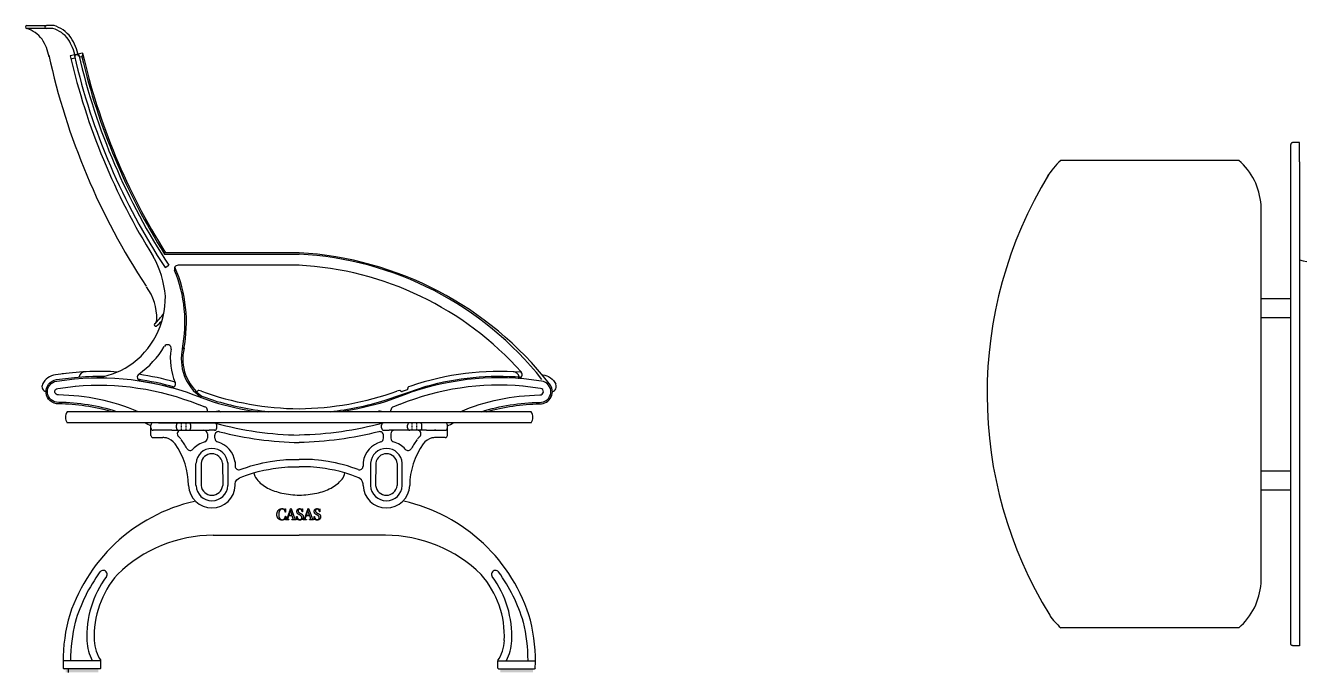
# Model space of a CAD drawing. Header units: millimetres. Extents: x 421 to 3085, y -1408 to 277.
# Drawn here: x 489.8 to 661.7, y 177.3 to 264.5 of the extents above; entities that cross this region are included whole.
import ezdxf

# ---------------------------------------------------------------- set-up
doc = ezdxf.new("R2010")
doc.units = ezdxf.units.MM
doc.linetypes.add('HIDDEN', pattern=[0.375, 0.25, -0.125])

msp = doc.modelspace()

# ---------------------------------------------------------------- linework, layer by layer
at = {"color": 18, "true_color": 0x000000}
for p, q in [((492.56, 264.13), (489.93, 264.13)), ((489.98, 264.53), (492.6, 264.53)), ((493.45, 264.13), (492.56, 264.13)), ((493.63, 264.53), (492.6, 264.53)), ((497.47, 260.84), (495.82, 260.46)), ((496.46, 260.13), (495.92, 260)), ((497.39, 260.34), (497.04, 260.26)), ((660.5, 248.47), (660.5, 181.21)), ((661.7, 248.77), (660.8, 248.77)), ((661.7, 246.17), (661.7, 248.77)), ((653.5, 246.35), (629.5, 246.35)), ((661.7, 246.17), (661.7, 181.2)), ((656.5, 240.35), (656.5, 189.32)), ((526.72, 233.91), (508.67, 233.91)), ((508.56, 233.71), (526.72, 233.71)), ((526.72, 232.21), (510.37, 232.21)), ((656.5, 227.75), (660.5, 227.75)), ((656.5, 225.18), (660.5, 225.18)), ((513, 215.26), (513, 215.25)), ((513.52, 215.22), (513.19, 215.34)), ((540.24, 215.34), (539.91, 215.22)), ((540.43, 215.26), (540.43, 215.25)), ((541.28, 215.42), (540.62, 215.17)), ((541.79, 215.93), (541.45, 215.8)), ((558.02, 212.47), (495.4, 212.47)), ((514.33, 212.47), (514.33, 212.67)), ((539.09, 212.47), (539.09, 212.67)), ((558.02, 210.97), (495.4, 210.97)), ((506.71, 209.27), (506.71, 210.67)), ((509.54, 209.97), (507.01, 209.97)), ((507.71, 210.97), (515.58, 210.97)), ((510.15, 210.27), (510.15, 210.67)), ((512.08, 210.27), (512.08, 210.67)), ((515.31, 209.97), (514.58, 209.97)), ((515.58, 210.27), (515.58, 210.67)), ((545.71, 210.97), (537.84, 210.97)), ((537.84, 210.27), (537.84, 210.67)), ((538.11, 209.97), (538.84, 209.97)), ((541.34, 210.27), (541.34, 210.67)), ((543.27, 210.27), (543.27, 210.67)), ((543.88, 209.97), (546.41, 209.97)), ((546.71, 209.27), (546.71, 210.67)), ((507.01, 208.97), (508.31, 208.97)), ((514.33, 209.47), (514.33, 208.88)), ((515.33, 208.88), (515.33, 209.28)), ((538.09, 208.88), (538.09, 209.28)), ((539.09, 209.47), (539.09, 208.88)), ((546.41, 208.97), (545.11, 208.97)), ((512.79, 202.5), (512.79, 205.5)), ((513.48, 205.5), (513.48, 202.5)), ((516.37, 205.54), (516.39, 202.5)), ((517.07, 205.61), (517.08, 202.5)), ((536.35, 205.61), (536.34, 202.5)), ((537.05, 205.54), (537.03, 202.5)), ((539.94, 205.5), (539.94, 202.5)), ((540.63, 202.5), (540.63, 205.5)), ((656.5, 204.5), (660.5, 204.5)), ((656.5, 201.92), (660.5, 201.92)), ((515.11, 195.8), (526.73, 195.8)), ((538.36, 195.8), (526.73, 195.8)), ((653.5, 183.32), (629.5, 183.32)), ((661.7, 180.9), (660.8, 180.91)), ((661.7, 181.2), (661.7, 180.9)), ((499.95, 178.89), (494.88, 178.89)), ((499.95, 177.88), (499.95, 178.89)), ((553.52, 177.88), (553.52, 178.89)), ((553.52, 178.89), (558.58, 178.89)), ((499.85, 177.8), (494.98, 177.8)), ((495.56, 177.8), (495.56, 177.3)), ((553.62, 177.8), (558.49, 177.8))]:
    msp.add_line(p, q, dxfattribs=at)
at = {"color": 18, "linetype": 'Continuous', "true_color": 0x000000}
msp.add_line((508.62, 231.9), (509.11, 232.22), dxfattribs=at)
at = {"color": 18, "linetype": 'HIDDEN', "true_color": 0x000000}
for p, q in [((510.85, 209.97), (510.85, 210.97)), ((511.45, 209.97), (511.45, 210.97)), ((541.97, 209.97), (541.97, 210.97)), ((542.57, 209.97), (542.57, 210.97))]:
    msp.add_line(p, q, dxfattribs=at)
at = {"color": 18, "true_color": 0x000000}
for points in [[(660.8, 248.77), (660.75, 248.76), (660.69, 248.74), (660.65, 248.72), (660.62, 248.7), (660.59, 248.68), (660.57, 248.65), (660.54, 248.61), (660.52, 248.55), (660.51, 248.51), (660.5, 248.47)], [(509.54, 209.97), (514.58, 209.97)], [(543.88, 209.97), (538.84, 209.97)], [(515.85, 208.35), (515.86, 208.35)], [(537.57, 208.35), (537.56, 208.35)], [(518.07, 205.69), (518.08, 205.44), (518.08, 205.12)], [(518.08, 202.51), (518.08, 202.74), (518.14, 203), (518.3, 203.27), (518.67, 203.55), (519.12, 203.73), (519.61, 203.9), (520.56, 204.21), (521.18, 204.38), (521.96, 204.57), (522.56, 204.69), (523.19, 204.8), (523.93, 204.9), (525.17, 205.01), (526.71, 205.04)], [(518.76, 204.65), (519.14, 204.8), (519.6, 204.96), (520.2, 205.15), (520.74, 205.3), (521.32, 205.45), (521.8, 205.56), (522.32, 205.66), (522.8, 205.75), (523.42, 205.84), (523.68, 205.88), (524.12, 205.93), (524.62, 205.97), (524.93, 206), (525.27, 206.02), (525.56, 206.03), (526.22, 206.04), (526.71, 206.04)], [(534.66, 204.65), (534.27, 204.8), (533.82, 204.96), (533.22, 205.15), (532.68, 205.3), (532.1, 205.45), (531.62, 205.56), (531.09, 205.66), (530.62, 205.75), (529.99, 205.84), (529.73, 205.88), (529.3, 205.93), (528.8, 205.97), (528.49, 206), (528.15, 206.02), (527.86, 206.03), (527.2, 206.04), (526.71, 206.04)], [(535.34, 202.51), (535.33, 202.74), (535.27, 203), (535.11, 203.27), (534.75, 203.55), (534.29, 203.73), (533.81, 203.9), (532.86, 204.21), (532.24, 204.38), (531.46, 204.57), (530.86, 204.69), (530.23, 204.8), (529.49, 204.9), (528.25, 205.01), (526.71, 205.04)], [(535.35, 205.69), (535.34, 205.44), (535.34, 205.12)], [(660.8, 180.91), (660.74, 180.92), (660.68, 180.94), (660.64, 180.96), (660.59, 181), (660.56, 181.03), (660.53, 181.08), (660.52, 181.12), (660.51, 181.16), (660.5, 181.21)]]:
    msp.add_lwpolyline(points, dxfattribs=at)
for points in [[(495.25, 217.64), (493.84, 217.46, 0.25215), (492.07, 216.17, -0.144529)], [(501.42, 212.47, 0.067185), (494.28, 213.52, -0.956681), (493.97, 216.8), (496.39, 217.1, -0.027382), (500.38, 217.25, -0.091949)], [(502.11, 212.47, 0.073453), (494.27, 213.72, -0.958233), (493.99, 216.6), (496.41, 216.9, -0.018637)], [(496.41, 216.9, -0.118393), (513.5, 214.37)], [(504.93, 216.88, -0.034418), (509.84, 215.82, -0.091949)], [(530.9, 212.47, 0.046433), (538.31, 214.01), (540.57, 214.8), (541.53, 215.12), (543.83, 215.89, -0.089226), (556.68, 217.14)], [(557.01, 216.9, 0.118393), (539.92, 214.37)], [(551.31, 212.47, -0.073453), (559.15, 213.72, 0.958233), (559.42, 216.6), (557.01, 216.9, 0.018637)], [(559.48, 217.47), (559.56, 217.46, -0.25215), (561.34, 216.17, 0.144529)], [(504.99, 212.47, 0.098457), (494.24, 214.72, -0.977891), (494.13, 215.61), (496.53, 215.91)], [(494.24, 214.72, -0.977891), (494.13, 215.61), (496.53, 215.91)], [(496.5, 215.91, -0.118393), (513.12, 213.44, -0.118393)], [(505.3, 216.62, -0.028954), (509.4, 215.74, -0.066453)], [(556.92, 215.91, 0.118393), (540.29, 213.44, 0.118393)], [(548.43, 212.47, -0.098457), (559.18, 214.72, 0.977891), (559.29, 215.61), (556.88, 215.91)], [(552.01, 212.47, -0.067124), (559.15, 213.52, 0.664653), (560.46, 216.26)], [(513.17, 213.43), (514, 213.14, 0.072044)], [(513.5, 214.37), (515.1, 213.81, 0.037041), (521.03, 212.47, 0)], [(513.59, 214.55), (515.17, 214, 0.04621), (522.55, 212.47, 0.072196)], [(539.92, 214.37), (538.32, 213.81, -0.037041), (532.39, 212.47, 0)], [(540.25, 213.43), (539.42, 213.14, -0.072044)], [(515.96, 212.52, 0.001133), (516.15, 212.47, 0.000002)], [(537.45, 212.52, -0.001133), (537.27, 212.47, -0.000002)], [(506.71, 210.54, 0.008659), (505.87, 210.97, -0.958233)], [(515.41, 210.94, 0.063536), (526.71, 209.32, 0), (526.71, 209.32)], [(515.96, 209.76, 0.059035), (526.71, 208.32, 0.063536)], [(538.01, 210.94, -0.063536), (526.71, 209.32, 0), (526.71, 209.32)], [(537.46, 209.76, -0.059035), (526.71, 208.32, -0.063536)], [(546.71, 210.54, -0.008645), (547.55, 210.97, 0.958233)], [(520.59, 204.27, 0.141949), (520.98, 203.37, 0.104642), (522.45, 202.17, 0.065949), (524.39, 201.49, 0.047363), (526.73, 201.22, 0.000076)], [(499.85, 177.8), (495.26, 177.8, -0.353371)], [(553.62, 177.8), (558.21, 177.8, 0.353371)]]:
    msp.add_lwpolyline(points, format="xyb", dxfattribs=at)
at = {"color": 18, "linetype": 'Continuous', "true_color": 0x000000}
for points in [[(523.71, 198.58), (523.71, 198.62), (523.71, 198.67), (523.72, 198.72), (523.72, 198.76), (523.73, 198.8), (523.74, 198.84), (523.75, 198.88), (523.76, 198.92), (523.77, 198.94), (523.78, 198.96), (523.79, 198.98), (523.79, 199), (523.8, 199.01), (523.81, 199.03), (523.82, 199.05), (523.83, 199.07), (523.84, 199.08), (523.85, 199.1), (523.86, 199.11), (523.87, 199.13), (523.88, 199.14), (523.89, 199.16), (523.9, 199.17), (523.91, 199.18), (523.93, 199.2), (523.94, 199.21), (523.95, 199.22), (523.96, 199.23), (523.98, 199.25), (523.99, 199.26), (524, 199.27), (524.02, 199.28), (524.03, 199.29), (524.05, 199.3), (524.06, 199.31), (524.07, 199.32), (524.09, 199.32), (524.1, 199.33), (524.12, 199.34), (524.13, 199.35), (524.15, 199.35), (524.17, 199.36), (524.18, 199.36), (524.2, 199.37), (524.21, 199.37), (524.23, 199.38), (524.25, 199.38), (524.26, 199.39), (524.28, 199.39), (524.3, 199.39), (524.31, 199.39), (524.33, 199.4), (524.35, 199.4), (524.36, 199.4), (524.38, 199.4), (524.4, 199.4), (524.41, 199.4), (524.43, 199.4), (524.45, 199.4), (524.46, 199.4), (524.48, 199.4), (524.5, 199.39), (524.51, 199.39), (524.53, 199.39), (524.54, 199.39), (524.55, 199.39), (524.57, 199.38), (524.58, 199.38), (524.59, 199.38), (524.61, 199.37), (524.62, 199.37), (524.63, 199.37), (524.64, 199.36), (524.65, 199.36), (524.67, 199.35), (524.68, 199.34), (524.69, 199.34), (524.7, 199.33), (524.71, 199.33), (524.72, 199.32), (524.74, 199.31), (524.75, 199.31), (524.76, 199.3), (524.77, 199.29), (524.78, 199.28), (524.79, 199.27), (524.8, 199.27), (524.81, 199.26), (524.84, 199.37), (524.87, 199.37), (524.89, 198.92), (524.84, 198.92), (524.84, 198.95), (524.83, 198.98), (524.83, 199.01), (524.82, 199.04), (524.81, 199.07), (524.8, 199.09), (524.79, 199.12), (524.77, 199.14), (524.77, 199.15), (524.76, 199.16), (524.75, 199.17), (524.74, 199.19), (524.73, 199.2), (524.73, 199.21), (524.72, 199.22), (524.71, 199.23), (524.7, 199.24), (524.69, 199.24), (524.68, 199.25), (524.67, 199.26), (524.66, 199.27), (524.65, 199.28), (524.64, 199.28), (524.63, 199.29), (524.62, 199.3), (524.6, 199.31), (524.59, 199.31), (524.58, 199.32), (524.57, 199.32), (524.55, 199.33), (524.54, 199.33), (524.53, 199.33), (524.51, 199.34), (524.5, 199.34), (524.48, 199.34), (524.47, 199.34), (524.45, 199.34), (524.44, 199.35), (524.42, 199.35), (524.41, 199.35), (524.4, 199.35), (524.39, 199.35), (524.37, 199.34), (524.36, 199.34), (524.35, 199.34), (524.34, 199.34), (524.33, 199.34), (524.32, 199.34), (524.31, 199.33), (524.3, 199.33), (524.29, 199.33), (524.28, 199.32), (524.27, 199.32), (524.26, 199.31), (524.25, 199.31), (524.24, 199.3), (524.23, 199.3), (524.22, 199.29), (524.21, 199.28), (524.2, 199.28), (524.19, 199.27), (524.18, 199.26), (524.17, 199.25), (524.16, 199.24), (524.15, 199.23), (524.14, 199.23), (524.13, 199.21), (524.12, 199.21), (524.12, 199.19), (524.11, 199.18), (524.1, 199.17), (524.09, 199.16), (524.08, 199.14), (524.06, 199.11), (524.05, 199.09), (524.04, 199.06), (524.03, 199.03), (524.02, 199), (524.01, 198.97), (524, 198.93), (523.99, 198.89), (523.98, 198.86), (523.98, 198.82), (523.97, 198.78), (523.97, 198.74), (523.96, 198.7), (523.96, 198.65), (523.96, 198.61), (523.96, 198.55), (523.96, 198.5), (523.97, 198.45), (523.97, 198.4), (523.98, 198.35), (523.99, 198.31), (524, 198.26), (524.01, 198.22), (524.02, 198.2), (524.03, 198.18), (524.04, 198.16), (524.05, 198.15), (524.06, 198.13), (524.07, 198.11), (524.08, 198.09), (524.09, 198.08), (524.1, 198.06), (524.11, 198.05), (524.12, 198.04), (524.13, 198.02), (524.14, 198.01), (524.15, 198), (524.16, 197.99), (524.18, 197.98), (524.19, 197.97), (524.2, 197.96), (524.22, 197.95), (524.23, 197.94), (524.24, 197.93), (524.26, 197.93), (524.27, 197.92), (524.29, 197.92), (524.3, 197.91), (524.32, 197.91), (524.33, 197.9), (524.35, 197.9), (524.37, 197.9), (524.38, 197.9), (524.4, 197.9), (524.41, 197.89), (524.43, 197.89), (524.44, 197.9), (524.46, 197.9), (524.47, 197.9), (524.48, 197.9), (524.5, 197.9), (524.51, 197.91), (524.53, 197.91), (524.54, 197.91), (524.55, 197.92), (524.56, 197.92), (524.58, 197.93), (524.59, 197.93), (524.6, 197.94), (524.61, 197.94), (524.62, 197.95), (524.63, 197.96), (524.64, 197.96), (524.66, 197.97), (524.67, 197.98), (524.68, 197.99), (524.69, 198), (524.69, 198.01), (524.7, 198.02), (524.71, 198.03), (524.72, 198.04), (524.73, 198.05), (524.74, 198.06), (524.75, 198.07), (524.76, 198.09), (524.76, 198.1), (524.77, 198.11), (524.79, 198.14), (524.8, 198.17), (524.81, 198.2), (524.83, 198.23), (524.84, 198.27), (524.85, 198.31), (524.86, 198.35), (524.87, 198.39), (524.9, 198.39), (524.9, 197.9), (524.88, 197.9), (524.83, 198.02), (524.81, 198.01), (524.8, 198), (524.79, 197.99), (524.78, 197.98), (524.77, 197.97), (524.76, 197.96), (524.74, 197.95), (524.73, 197.94), (524.72, 197.93), (524.71, 197.93), (524.69, 197.92), (524.68, 197.91), (524.67, 197.91), (524.65, 197.9), (524.64, 197.89), (524.62, 197.89), (524.61, 197.88), (524.6, 197.88), (524.58, 197.88), (524.57, 197.87), (524.55, 197.87), (524.54, 197.86), (524.52, 197.86), (524.51, 197.86), (524.49, 197.86), (524.48, 197.85), (524.46, 197.85), (524.44, 197.85), (524.43, 197.85), (524.41, 197.85), (524.4, 197.85), (524.38, 197.85), (524.36, 197.85), (524.33, 197.85), (524.31, 197.85), (524.29, 197.85), (524.26, 197.86), (524.24, 197.86), (524.22, 197.87), (524.2, 197.87), (524.18, 197.88), (524.16, 197.88), (524.14, 197.89), (524.12, 197.9), (524.1, 197.91), (524.08, 197.92), (524.06, 197.93), (524.04, 197.94), (524.02, 197.95), (524, 197.96), (523.98, 197.97), (523.97, 197.98), (523.95, 198), (523.93, 198.01), (523.92, 198.03), (523.9, 198.04), (523.89, 198.06), (523.87, 198.07), (523.86, 198.09), (523.85, 198.11), (523.83, 198.13), (523.82, 198.15), (523.81, 198.17), (523.8, 198.19), (523.78, 198.23), (523.76, 198.28), (523.75, 198.32), (523.73, 198.37), (523.72, 198.42), (523.72, 198.47), (523.71, 198.52), (523.71, 198.58)], [(525.58, 199.42), (525.64, 199.42), (526.06, 198.24), (526.06, 198.21), (526.07, 198.19), (526.08, 198.16), (526.09, 198.14), (526.1, 198.12), (526.11, 198.1), (526.11, 198.08), (526.12, 198.07), (526.13, 198.05), (526.13, 198.04), (526.14, 198.03), (526.15, 198.02), (526.15, 198.01), (526.16, 198), (526.16, 197.99), (526.17, 197.98), (526.18, 197.98), (526.18, 197.97), (526.19, 197.97), (526.2, 197.96), (526.21, 197.96), (526.22, 197.96), (526.23, 197.95), (526.24, 197.95), (526.25, 197.95), (526.26, 197.94), (526.27, 197.94), (526.28, 197.94), (526.29, 197.94), (526.3, 197.93), (526.31, 197.93), (526.32, 197.93), (526.32, 197.88), (526.29, 197.88), (526.27, 197.88), (526.25, 197.88), (526.23, 197.88), (526.21, 197.88), (526.19, 197.88), (526.17, 197.88), (526.16, 197.88), (526.14, 197.89), (526.13, 197.89), (526.11, 197.89), (526.1, 197.89), (526.09, 197.89), (526.08, 197.89), (526.07, 197.89), (526.07, 197.89), (526.06, 197.89), (526.05, 197.89), (526.04, 197.89), (526.02, 197.89), (526.01, 197.89), (525.99, 197.89), (525.97, 197.89), (525.96, 197.88), (525.93, 197.88), (525.91, 197.88), (525.89, 197.88), (525.86, 197.88), (525.84, 197.88), (525.81, 197.88), (525.78, 197.88), (525.74, 197.88), (525.74, 197.93), (525.76, 197.93), (525.77, 197.93), (525.78, 197.93), (525.79, 197.93), (525.8, 197.93), (525.8, 197.93), (525.81, 197.93), (525.82, 197.93), (525.83, 197.94), (525.84, 197.94), (525.84, 197.94), (525.85, 197.94), (525.85, 197.94), (525.86, 197.94), (525.87, 197.95), (525.87, 197.95), (525.88, 197.96), (525.88, 197.96), (525.89, 197.97), (525.89, 197.98), (525.9, 197.99), (525.9, 198), (525.9, 198.01), (525.9, 198.02), (525.9, 198.04), (525.9, 198.05), (525.9, 198.06), (525.89, 198.08), (525.89, 198.09), (525.89, 198.11), (525.88, 198.13), (525.88, 198.15), (525.79, 198.43), (525.29, 198.43), (525.2, 198.13), (525.19, 198.12), (525.19, 198.09), (525.18, 198.07), (525.18, 198.04), (525.18, 198.02), (525.18, 198.01), (525.18, 198), (525.19, 197.98), (525.2, 197.97), (525.21, 197.96), (525.21, 197.96), (525.23, 197.95), (525.23, 197.95), (525.24, 197.94), (525.24, 197.94), (525.25, 197.94), (525.26, 197.94), (525.26, 197.94), (525.27, 197.94), (525.28, 197.93), (525.28, 197.93), (525.29, 197.93), (525.3, 197.93), (525.31, 197.93), (525.31, 197.93), (525.32, 197.93), (525.33, 197.93), (525.34, 197.93), (525.34, 197.88), (525.32, 197.88), (525.3, 197.88), (525.28, 197.88), (525.26, 197.88), (525.25, 197.88), (525.23, 197.88), (525.21, 197.88), (525.2, 197.88), (525.19, 197.89), (525.18, 197.89), (525.16, 197.89), (525.15, 197.89), (525.15, 197.89), (525.14, 197.89), (525.13, 197.89), (525.12, 197.89), (525.12, 197.89), (525.11, 197.89), (525.1, 197.89), (525.1, 197.89), (525.09, 197.89), (525.08, 197.89), (525.06, 197.89), (525.05, 197.88), (525.04, 197.88), (525.03, 197.88), (525.01, 197.88), (525, 197.88), (524.98, 197.88), (524.96, 197.88), (524.95, 197.88), (524.93, 197.88), (524.93, 197.93), (524.94, 197.93), (524.94, 197.93), (524.95, 197.93), (524.96, 197.94), (524.96, 197.94), (524.97, 197.94), (524.98, 197.94), (524.98, 197.94), (524.99, 197.95), (524.99, 197.95), (525, 197.95), (525.01, 197.96), (525.01, 197.96), (525.02, 197.96), (525.02, 197.97), (525.03, 197.97), (525.04, 197.98), (525.05, 197.99), (525.06, 198), (525.07, 198.01), (525.08, 198.03), (525.09, 198.04), (525.1, 198.06), (525.11, 198.08), (525.11, 198.1), (525.12, 198.12), (525.13, 198.14), (525.13, 198.16), (525.14, 198.18), (525.15, 198.19), (525.16, 198.21), (525.16, 198.23), (525.17, 198.25), (525.18, 198.27), (525.19, 198.29), (525.19, 198.31), (525.2, 198.34), (525.21, 198.36), (525.22, 198.38), (525.23, 198.4), (525.23, 198.42), (525.24, 198.44), (525.25, 198.46), (525.26, 198.48), (525.26, 198.51), (525.27, 198.53), (525.28, 198.55), (525.28, 198.57), (525.29, 198.59), (525.3, 198.61), (525.31, 198.63), (525.31, 198.65), (525.32, 198.66), (525.33, 198.68), (525.33, 198.7), (525.34, 198.72), (525.34, 198.74), (525.35, 198.75), (525.36, 198.77), (525.36, 198.79), (525.37, 198.81), (525.38, 198.83), (525.38, 198.85), (525.39, 198.88), (525.4, 198.9), (525.41, 198.92), (525.42, 198.95), (525.42, 198.97), (525.43, 199), (525.44, 199.03), (525.45, 199.05), (525.46, 199.08), (525.47, 199.11), (525.48, 199.13), (525.49, 199.16), (525.5, 199.19), (525.5, 199.21), (525.51, 199.23), (525.52, 199.26), (525.53, 199.28), (525.53, 199.3), (525.54, 199.32), (525.55, 199.34), (525.55, 199.36), (525.56, 199.37), (525.57, 199.39), (525.57, 199.41), (525.58, 199.42)], [(525.58, 199.42), (525.64, 199.42), (526.06, 198.24), (526.06, 198.21), (526.07, 198.19), (526.08, 198.16), (526.09, 198.14), (526.1, 198.12), (526.11, 198.1), (526.11, 198.08), (526.12, 198.07), (526.13, 198.05), (526.13, 198.04), (526.14, 198.03), (526.15, 198.02), (526.15, 198.01), (526.16, 198), (526.16, 197.99), (526.17, 197.98), (526.18, 197.98), (526.18, 197.97), (526.19, 197.97), (526.2, 197.96), (526.21, 197.96), (526.22, 197.96), (526.23, 197.95), (526.24, 197.95), (526.25, 197.95), (526.26, 197.94), (526.27, 197.94), (526.28, 197.94), (526.29, 197.94), (526.3, 197.93), (526.31, 197.93), (526.32, 197.93), (526.32, 197.88), (526.29, 197.88), (526.27, 197.88), (526.25, 197.88), (526.23, 197.88), (526.21, 197.88), (526.19, 197.88), (526.17, 197.88), (526.16, 197.88), (526.14, 197.89), (526.13, 197.89), (526.11, 197.89), (526.1, 197.89), (526.09, 197.89), (526.08, 197.89), (526.07, 197.89), (526.07, 197.89), (526.06, 197.89), (526.05, 197.89), (526.04, 197.89), (526.02, 197.89), (526.01, 197.89), (525.99, 197.89), (525.97, 197.89), (525.96, 197.88), (525.93, 197.88), (525.91, 197.88), (525.89, 197.88), (525.86, 197.88), (525.84, 197.88), (525.81, 197.88), (525.78, 197.88), (525.74, 197.88), (525.74, 197.93), (525.76, 197.93), (525.77, 197.93), (525.78, 197.93), (525.79, 197.93), (525.8, 197.93), (525.8, 197.93), (525.81, 197.93), (525.82, 197.93), (525.83, 197.94), (525.84, 197.94), (525.84, 197.94), (525.85, 197.94), (525.85, 197.94), (525.86, 197.94), (525.87, 197.95), (525.87, 197.95), (525.88, 197.96), (525.88, 197.96), (525.89, 197.97), (525.89, 197.98), (525.9, 197.99), (525.9, 198), (525.9, 198.01), (525.9, 198.02), (525.9, 198.04), (525.9, 198.05), (525.9, 198.06), (525.89, 198.08), (525.89, 198.09), (525.89, 198.11), (525.88, 198.13), (525.88, 198.15), (525.79, 198.43), (525.29, 198.43), (525.2, 198.13), (525.19, 198.12), (525.19, 198.09), (525.18, 198.07), (525.18, 198.04), (525.18, 198.02), (525.18, 198.01), (525.18, 198), (525.19, 197.98), (525.2, 197.97), (525.21, 197.96), (525.21, 197.96), (525.23, 197.95), (525.23, 197.95), (525.24, 197.94), (525.24, 197.94), (525.25, 197.94), (525.26, 197.94), (525.26, 197.94), (525.27, 197.94), (525.28, 197.93), (525.28, 197.93), (525.29, 197.93), (525.3, 197.93), (525.31, 197.93), (525.31, 197.93), (525.32, 197.93), (525.33, 197.93), (525.34, 197.93), (525.34, 197.88), (525.32, 197.88), (525.3, 197.88), (525.28, 197.88), (525.26, 197.88), (525.25, 197.88), (525.23, 197.88), (525.21, 197.88), (525.2, 197.88), (525.19, 197.89), (525.18, 197.89), (525.16, 197.89), (525.15, 197.89), (525.15, 197.89), (525.14, 197.89), (525.13, 197.89), (525.12, 197.89), (525.12, 197.89), (525.11, 197.89), (525.1, 197.89), (525.1, 197.89), (525.09, 197.89), (525.08, 197.89), (525.06, 197.89), (525.05, 197.88), (525.04, 197.88), (525.03, 197.88), (525.01, 197.88), (525, 197.88), (524.98, 197.88), (524.96, 197.88), (524.95, 197.88), (524.93, 197.88), (524.93, 197.93), (524.94, 197.93), (524.94, 197.93), (524.95, 197.93), (524.96, 197.94), (524.96, 197.94), (524.97, 197.94), (524.98, 197.94), (524.98, 197.94), (524.99, 197.95), (524.99, 197.95), (525, 197.95), (525.01, 197.96), (525.01, 197.96), (525.02, 197.96), (525.02, 197.97), (525.03, 197.97), (525.04, 197.98), (525.05, 197.99), (525.06, 198), (525.07, 198.01), (525.08, 198.03), (525.09, 198.04), (525.1, 198.06), (525.11, 198.08), (525.11, 198.1), (525.12, 198.12), (525.13, 198.14), (525.13, 198.16), (525.14, 198.18), (525.15, 198.19), (525.16, 198.21), (525.16, 198.23), (525.17, 198.25), (525.18, 198.27), (525.19, 198.29), (525.19, 198.31), (525.2, 198.34), (525.21, 198.36), (525.22, 198.38), (525.23, 198.4), (525.23, 198.42), (525.24, 198.44), (525.25, 198.46), (525.26, 198.48), (525.26, 198.51), (525.27, 198.53), (525.28, 198.55), (525.28, 198.57), (525.29, 198.59), (525.3, 198.61), (525.31, 198.63), (525.31, 198.65), (525.32, 198.66), (525.33, 198.68), (525.33, 198.7), (525.34, 198.72), (525.34, 198.74), (525.35, 198.75), (525.36, 198.77), (525.36, 198.79), (525.37, 198.81), (525.38, 198.83), (525.38, 198.85), (525.39, 198.88), (525.4, 198.9), (525.41, 198.92), (525.42, 198.95), (525.42, 198.97), (525.43, 199), (525.44, 199.03), (525.45, 199.05), (525.46, 199.08), (525.47, 199.11), (525.48, 199.13), (525.49, 199.16), (525.5, 199.19), (525.5, 199.21), (525.51, 199.23), (525.52, 199.26), (525.53, 199.28), (525.53, 199.3), (525.54, 199.32), (525.55, 199.34), (525.55, 199.36), (525.56, 199.37), (525.57, 199.39), (525.57, 199.41), (525.58, 199.42)], [(525.76, 198.5), (525.54, 199.13), (525.32, 198.5), (525.76, 198.5)], [(525.76, 198.5), (525.54, 199.13), (525.32, 198.5), (525.76, 198.5)], [(526.38, 197.89), (526.37, 198.33), (526.42, 198.33), (526.42, 198.31), (526.43, 198.29), (526.43, 198.27), (526.44, 198.25), (526.44, 198.23), (526.45, 198.21), (526.45, 198.19), (526.46, 198.18), (526.47, 198.16), (526.47, 198.14), (526.48, 198.12), (526.49, 198.11), (526.5, 198.09), (526.51, 198.07), (526.52, 198.05), (526.53, 198.04), (526.54, 198.02), (526.56, 198.01), (526.57, 198), (526.58, 197.98), (526.6, 197.97), (526.61, 197.96), (526.62, 197.95), (526.64, 197.95), (526.66, 197.94), (526.67, 197.93), (526.69, 197.93), (526.71, 197.92), (526.73, 197.92), (526.75, 197.92), (526.77, 197.92), (526.79, 197.92), (526.81, 197.92), (526.83, 197.92), (526.85, 197.92), (526.86, 197.92), (526.88, 197.92), (526.89, 197.93), (526.91, 197.93), (526.92, 197.94), (526.93, 197.94), (526.94, 197.95), (526.96, 197.95), (526.97, 197.96), (526.98, 197.97), (526.99, 197.98), (527, 197.99), (527, 198), (527.02, 198.02), (527.03, 198.04), (527.05, 198.06), (527.05, 198.09), (527.06, 198.11), (527.07, 198.14), (527.07, 198.17), (527.07, 198.19), (527.07, 198.22), (527.07, 198.24), (527.06, 198.27), (527.06, 198.29), (527.05, 198.31), (527.04, 198.33), (527.03, 198.35), (527.01, 198.36), (527.01, 198.37), (527, 198.38), (527, 198.39), (526.99, 198.4), (526.98, 198.4), (526.98, 198.41), (526.97, 198.42), (526.96, 198.42), (526.95, 198.43), (526.95, 198.44), (526.94, 198.44), (526.93, 198.45), (526.92, 198.46), (526.91, 198.46), (526.9, 198.47), (526.9, 198.47), (526.89, 198.48), (526.88, 198.48), (526.87, 198.49), (526.86, 198.5), (526.85, 198.5), (526.84, 198.51), (526.83, 198.51), (526.82, 198.52), (526.8, 198.53), (526.79, 198.53), (526.78, 198.54), (526.77, 198.54), (526.76, 198.55), (526.74, 198.56), (526.73, 198.56), (526.72, 198.57), (526.7, 198.58), (526.68, 198.59), (526.66, 198.6), (526.64, 198.61), (526.62, 198.62), (526.6, 198.63), (526.59, 198.64), (526.57, 198.65), (526.56, 198.67), (526.54, 198.68), (526.53, 198.69), (526.52, 198.7), (526.51, 198.71), (526.5, 198.73), (526.49, 198.74), (526.48, 198.75), (526.46, 198.78), (526.44, 198.81), (526.43, 198.84), (526.42, 198.87), (526.41, 198.9), (526.41, 198.93), (526.4, 198.97), (526.4, 199), (526.4, 199.03), (526.4, 199.06), (526.41, 199.09), (526.41, 199.12), (526.42, 199.14), (526.43, 199.17), (526.44, 199.19), (526.45, 199.22), (526.46, 199.23), (526.47, 199.24), (526.48, 199.25), (526.48, 199.26), (526.49, 199.27), (526.5, 199.28), (526.51, 199.29), (526.52, 199.3), (526.53, 199.31), (526.54, 199.31), (526.54, 199.32), (526.55, 199.33), (526.57, 199.33), (526.58, 199.34), (526.59, 199.35), (526.6, 199.35), (526.61, 199.36), (526.62, 199.36), (526.63, 199.37), (526.65, 199.37), (526.66, 199.38), (526.67, 199.38), (526.68, 199.39), (526.7, 199.39), (526.71, 199.39), (526.72, 199.39), (526.73, 199.4), (526.75, 199.4), (526.76, 199.4), (526.77, 199.4), (526.79, 199.4), (526.8, 199.4), (526.81, 199.4), (526.82, 199.4), (526.83, 199.4), (526.84, 199.4), (526.85, 199.4), (526.86, 199.39), (526.87, 199.39), (526.88, 199.39), (526.89, 199.39), (526.9, 199.39), (526.91, 199.38), (526.92, 199.38), (526.93, 199.38), (526.94, 199.37), (526.95, 199.37), (526.96, 199.37), (526.97, 199.36), (526.98, 199.36), (526.98, 199.35), (526.99, 199.35), (527, 199.34), (527.01, 199.33), (527.02, 199.33), (527.03, 199.32), (527.04, 199.32), (527.05, 199.31), (527.05, 199.31), (527.06, 199.3), (527.07, 199.3), (527.08, 199.29), (527.09, 199.28), (527.09, 199.28), (527.13, 199.37), (527.15, 199.37), (527.16, 198.98), (527.12, 198.98), (527.12, 199), (527.11, 199.02), (527.1, 199.05), (527.1, 199.07), (527.09, 199.09), (527.08, 199.11), (527.07, 199.13), (527.06, 199.16), (527.05, 199.16), (527.05, 199.17), (527.04, 199.18), (527.04, 199.19), (527.03, 199.2), (527.02, 199.21), (527.02, 199.22), (527.01, 199.23), (527, 199.23), (527, 199.24), (526.99, 199.25), (526.98, 199.26), (526.97, 199.26), (526.97, 199.27), (526.96, 199.28), (526.95, 199.28), (526.94, 199.29), (526.93, 199.29), (526.92, 199.3), (526.91, 199.3), (526.9, 199.31), (526.9, 199.31), (526.89, 199.31), (526.88, 199.32), (526.87, 199.32), (526.86, 199.32), (526.85, 199.33), (526.84, 199.33), (526.83, 199.33), (526.82, 199.33), (526.81, 199.33), (526.79, 199.33), (526.78, 199.33), (526.77, 199.33), (526.76, 199.33), (526.74, 199.33), (526.73, 199.32), (526.72, 199.32), (526.71, 199.32), (526.7, 199.31), (526.69, 199.31), (526.68, 199.3), (526.67, 199.3), (526.66, 199.29), (526.65, 199.28), (526.64, 199.27), (526.63, 199.27), (526.62, 199.26), (526.61, 199.24), (526.59, 199.22), (526.58, 199.2), (526.57, 199.18), (526.57, 199.16), (526.56, 199.14), (526.56, 199.11), (526.56, 199.09), (526.56, 199.06), (526.56, 199.04), (526.57, 199.02), (526.57, 199), (526.58, 198.98), (526.59, 198.96), (526.6, 198.95), (526.62, 198.93), (526.62, 198.92), (526.63, 198.91), (526.64, 198.9), (526.65, 198.9), (526.65, 198.89), (526.66, 198.88), (526.67, 198.87), (526.68, 198.87), (526.7, 198.86), (526.71, 198.85), (526.72, 198.85), (526.73, 198.84), (526.74, 198.83), (526.76, 198.83), (526.77, 198.82), (526.79, 198.81), (526.81, 198.8), (526.83, 198.79), (526.86, 198.78), (526.88, 198.77), (526.9, 198.76), (526.92, 198.75), (526.94, 198.74), (526.95, 198.73), (526.97, 198.72), (526.99, 198.71), (527, 198.7), (527.02, 198.69), (527.03, 198.68), (527.05, 198.67), (527.06, 198.66), (527.07, 198.65), (527.09, 198.64), (527.1, 198.63), (527.11, 198.62), (527.12, 198.61), (527.13, 198.6), (527.15, 198.58), (527.16, 198.57), (527.16, 198.56), (527.17, 198.55), (527.18, 198.54), (527.19, 198.53), (527.2, 198.52), (527.2, 198.51), (527.21, 198.5), (527.21, 198.49), (527.22, 198.48), (527.23, 198.46), (527.23, 198.44), (527.24, 198.41), (527.24, 198.39), (527.25, 198.37), (527.25, 198.34), (527.25, 198.32), (527.25, 198.29), (527.25, 198.26), (527.25, 198.22), (527.25, 198.19), (527.24, 198.16), (527.23, 198.13), (527.22, 198.1), (527.2, 198.08), (527.19, 198.05), (527.18, 198.04), (527.17, 198.03), (527.16, 198.01), (527.15, 198), (527.14, 197.99), (527.13, 197.98), (527.12, 197.97), (527.11, 197.96), (527.1, 197.95), (527.09, 197.94), (527.08, 197.93), (527.07, 197.92), (527.05, 197.92), (527.04, 197.91), (527.03, 197.9), (527.01, 197.89), (527, 197.89), (526.99, 197.89), (526.97, 197.88), (526.96, 197.88), (526.95, 197.87), (526.93, 197.87), (526.92, 197.86), (526.9, 197.86), (526.89, 197.86), (526.88, 197.86), (526.86, 197.85), (526.85, 197.85), (526.83, 197.85), (526.82, 197.85), (526.8, 197.85), (526.79, 197.85), (526.78, 197.85), (526.77, 197.85), (526.76, 197.85), (526.75, 197.85), (526.75, 197.85), (526.74, 197.85), (526.73, 197.85), (526.72, 197.85), (526.71, 197.85), (526.71, 197.85), (526.7, 197.86), (526.69, 197.86), (526.68, 197.86), (526.68, 197.86), (526.67, 197.86), (526.66, 197.86), (526.66, 197.86), (526.65, 197.87), (526.64, 197.87), (526.64, 197.87), (526.63, 197.87), (526.62, 197.87), (526.62, 197.88), (526.61, 197.88), (526.6, 197.88), (526.6, 197.88), (526.59, 197.89), (526.58, 197.89), (526.58, 197.89), (526.57, 197.89), (526.56, 197.9), (526.56, 197.9), (526.55, 197.91), (526.54, 197.91), (526.54, 197.91), (526.53, 197.92), (526.52, 197.92), (526.51, 197.93), (526.51, 197.93), (526.5, 197.94), (526.49, 197.94), (526.48, 197.95), (526.48, 197.95), (526.47, 197.96), (526.46, 197.96), (526.45, 197.97), (526.44, 197.98), (526.44, 197.98), (526.39, 197.89), (526.38, 197.89)], [(527.92, 199.42), (527.99, 199.42), (528.4, 198.24), (528.41, 198.21), (528.42, 198.19), (528.43, 198.16), (528.43, 198.14), (528.44, 198.12), (528.45, 198.1), (528.46, 198.08), (528.46, 198.07), (528.47, 198.05), (528.48, 198.04), (528.48, 198.03), (528.49, 198.02), (528.5, 198.01), (528.5, 198), (528.51, 197.99), (528.51, 197.98), (528.52, 197.98), (528.53, 197.97), (528.54, 197.97), (528.54, 197.96), (528.55, 197.96), (528.56, 197.96), (528.57, 197.95), (528.58, 197.95), (528.59, 197.95), (528.6, 197.94), (528.61, 197.94), (528.62, 197.94), (528.63, 197.94), (528.64, 197.93), (528.65, 197.93), (528.66, 197.93), (528.66, 197.88), (528.64, 197.88), (528.61, 197.88), (528.59, 197.88), (528.57, 197.88), (528.55, 197.88), (528.53, 197.88), (528.52, 197.88), (528.5, 197.88), (528.49, 197.89), (528.47, 197.89), (528.46, 197.89), (528.45, 197.89), (528.44, 197.89), (528.43, 197.89), (528.42, 197.89), (528.41, 197.89), (528.4, 197.89), (528.39, 197.89), (528.38, 197.89), (528.37, 197.89), (528.35, 197.89), (528.34, 197.89), (528.32, 197.89), (528.3, 197.88), (528.28, 197.88), (528.26, 197.88), (528.23, 197.88), (528.21, 197.88), (528.18, 197.88), (528.15, 197.88), (528.12, 197.88), (528.09, 197.88), (528.09, 197.93), (528.1, 197.93), (528.11, 197.93), (528.12, 197.93), (528.13, 197.93), (528.14, 197.93), (528.15, 197.93), (528.16, 197.93), (528.17, 197.93), (528.17, 197.94), (528.18, 197.94), (528.19, 197.94), (528.19, 197.94), (528.2, 197.94), (528.2, 197.94), (528.21, 197.95), (528.21, 197.95), (528.22, 197.96), (528.23, 197.96), (528.23, 197.97), (528.24, 197.98), (528.24, 197.99), (528.24, 198), (528.24, 198.01), (528.24, 198.02), (528.24, 198.04), (528.24, 198.05), (528.24, 198.06), (528.24, 198.08), (528.24, 198.09), (528.23, 198.11), (528.23, 198.13), (528.22, 198.15), (528.13, 198.43), (527.64, 198.43), (527.54, 198.13), (527.54, 198.12), (527.53, 198.09), (527.53, 198.07), (527.52, 198.04), (527.52, 198.02), (527.53, 198.01), (527.53, 198), (527.54, 197.98), (527.54, 197.97), (527.55, 197.96), (527.56, 197.96), (527.57, 197.95), (527.58, 197.95), (527.58, 197.94), (527.59, 197.94), (527.59, 197.94), (527.6, 197.94), (527.61, 197.94), (527.61, 197.94), (527.62, 197.93), (527.63, 197.93), (527.63, 197.93), (527.64, 197.93), (527.65, 197.93), (527.66, 197.93), (527.67, 197.93), (527.67, 197.93), (527.68, 197.93), (527.68, 197.88), (527.66, 197.88), (527.64, 197.88), (527.62, 197.88), (527.61, 197.88), (527.59, 197.88), (527.57, 197.88), (527.56, 197.88), (527.54, 197.88), (527.53, 197.89), (527.52, 197.89), (527.51, 197.89), (527.5, 197.89), (527.49, 197.89), (527.48, 197.89), (527.47, 197.89), (527.47, 197.89), (527.46, 197.89), (527.46, 197.89), (527.45, 197.89), (527.44, 197.89), (527.43, 197.89), (527.42, 197.89), (527.41, 197.89), (527.4, 197.88), (527.38, 197.88), (527.37, 197.88), (527.36, 197.88), (527.34, 197.88), (527.32, 197.88), (527.31, 197.88), (527.29, 197.88), (527.27, 197.88), (527.27, 197.93), (527.28, 197.93), (527.29, 197.93), (527.29, 197.93), (527.3, 197.94), (527.31, 197.94), (527.31, 197.94), (527.32, 197.94), (527.33, 197.94), (527.33, 197.95), (527.34, 197.95), (527.34, 197.95), (527.35, 197.96), (527.36, 197.96), (527.36, 197.96), (527.37, 197.97), (527.37, 197.97), (527.38, 197.98), (527.39, 197.99), (527.4, 198), (527.41, 198.01), (527.42, 198.03), (527.43, 198.04), (527.44, 198.06), (527.45, 198.08), (527.46, 198.1), (527.46, 198.12), (527.47, 198.14), (527.48, 198.16), (527.49, 198.18), (527.49, 198.19), (527.5, 198.21), (527.51, 198.23), (527.52, 198.25), (527.52, 198.27), (527.53, 198.29), (527.54, 198.31), (527.55, 198.34), (527.55, 198.36), (527.56, 198.38), (527.57, 198.4), (527.58, 198.42), (527.59, 198.44), (527.59, 198.46), (527.6, 198.48), (527.61, 198.51), (527.61, 198.53), (527.62, 198.55), (527.63, 198.57), (527.64, 198.59), (527.64, 198.61), (527.65, 198.63), (527.66, 198.65), (527.66, 198.66), (527.67, 198.68), (527.68, 198.7), (527.68, 198.72), (527.69, 198.74), (527.69, 198.75), (527.7, 198.77), (527.71, 198.79), (527.71, 198.81), (527.72, 198.83), (527.73, 198.85), (527.74, 198.88), (527.74, 198.9), (527.75, 198.92), (527.76, 198.95), (527.77, 198.97), (527.78, 199), (527.78, 199.03), (527.79, 199.05), (527.8, 199.08), (527.81, 199.11), (527.82, 199.13), (527.83, 199.16), (527.84, 199.19), (527.85, 199.21), (527.86, 199.23), (527.86, 199.26), (527.87, 199.28), (527.88, 199.3), (527.89, 199.32), (527.89, 199.34), (527.9, 199.36), (527.9, 199.37), (527.91, 199.39), (527.92, 199.41), (527.92, 199.42)], [(527.92, 199.42), (527.99, 199.42), (528.4, 198.24), (528.41, 198.21), (528.42, 198.19), (528.43, 198.16), (528.43, 198.14), (528.44, 198.12), (528.45, 198.1), (528.46, 198.08), (528.46, 198.07), (528.47, 198.05), (528.48, 198.04), (528.48, 198.03), (528.49, 198.02), (528.5, 198.01), (528.5, 198), (528.51, 197.99), (528.51, 197.98), (528.52, 197.98), (528.53, 197.97), (528.54, 197.97), (528.54, 197.96), (528.55, 197.96), (528.56, 197.96), (528.57, 197.95), (528.58, 197.95), (528.59, 197.95), (528.6, 197.94), (528.61, 197.94), (528.62, 197.94), (528.63, 197.94), (528.64, 197.93), (528.65, 197.93), (528.66, 197.93), (528.66, 197.88), (528.64, 197.88), (528.61, 197.88), (528.59, 197.88), (528.57, 197.88), (528.55, 197.88), (528.53, 197.88), (528.52, 197.88), (528.5, 197.88), (528.49, 197.89), (528.47, 197.89), (528.46, 197.89), (528.45, 197.89), (528.44, 197.89), (528.43, 197.89), (528.42, 197.89), (528.41, 197.89), (528.4, 197.89), (528.39, 197.89), (528.38, 197.89), (528.37, 197.89), (528.35, 197.89), (528.34, 197.89), (528.32, 197.89), (528.3, 197.88), (528.28, 197.88), (528.26, 197.88), (528.23, 197.88), (528.21, 197.88), (528.18, 197.88), (528.15, 197.88), (528.12, 197.88), (528.09, 197.88), (528.09, 197.93), (528.1, 197.93), (528.11, 197.93), (528.12, 197.93), (528.13, 197.93), (528.14, 197.93), (528.15, 197.93), (528.16, 197.93), (528.17, 197.93), (528.17, 197.94), (528.18, 197.94), (528.19, 197.94), (528.19, 197.94), (528.2, 197.94), (528.2, 197.94), (528.21, 197.95), (528.21, 197.95), (528.22, 197.96), (528.23, 197.96), (528.23, 197.97), (528.24, 197.98), (528.24, 197.99), (528.24, 198), (528.24, 198.01), (528.24, 198.02), (528.24, 198.04), (528.24, 198.05), (528.24, 198.06), (528.24, 198.08), (528.24, 198.09), (528.23, 198.11), (528.23, 198.13), (528.22, 198.15), (528.13, 198.43), (527.64, 198.43), (527.54, 198.13), (527.54, 198.12), (527.53, 198.09), (527.53, 198.07), (527.52, 198.04), (527.52, 198.02), (527.53, 198.01), (527.53, 198), (527.54, 197.98), (527.54, 197.97), (527.55, 197.96), (527.56, 197.96), (527.57, 197.95), (527.58, 197.95), (527.58, 197.94), (527.59, 197.94), (527.59, 197.94), (527.6, 197.94), (527.61, 197.94), (527.61, 197.94), (527.62, 197.93), (527.63, 197.93), (527.63, 197.93), (527.64, 197.93), (527.65, 197.93), (527.66, 197.93), (527.67, 197.93), (527.67, 197.93), (527.68, 197.93), (527.68, 197.88), (527.66, 197.88), (527.64, 197.88), (527.62, 197.88), (527.61, 197.88), (527.59, 197.88), (527.57, 197.88), (527.56, 197.88), (527.54, 197.88), (527.53, 197.89), (527.52, 197.89), (527.51, 197.89), (527.5, 197.89), (527.49, 197.89), (527.48, 197.89), (527.47, 197.89), (527.47, 197.89), (527.46, 197.89), (527.46, 197.89), (527.45, 197.89), (527.44, 197.89), (527.43, 197.89), (527.42, 197.89), (527.41, 197.89), (527.4, 197.88), (527.38, 197.88), (527.37, 197.88), (527.36, 197.88), (527.34, 197.88), (527.32, 197.88), (527.31, 197.88), (527.29, 197.88), (527.27, 197.88), (527.27, 197.93), (527.28, 197.93), (527.29, 197.93), (527.29, 197.93), (527.3, 197.94), (527.31, 197.94), (527.31, 197.94), (527.32, 197.94), (527.33, 197.94), (527.33, 197.95), (527.34, 197.95), (527.34, 197.95), (527.35, 197.96), (527.36, 197.96), (527.36, 197.96), (527.37, 197.97), (527.37, 197.97), (527.38, 197.98), (527.39, 197.99), (527.4, 198), (527.41, 198.01), (527.42, 198.03), (527.43, 198.04), (527.44, 198.06), (527.45, 198.08), (527.46, 198.1), (527.46, 198.12), (527.47, 198.14), (527.48, 198.16), (527.49, 198.18), (527.49, 198.19), (527.5, 198.21), (527.51, 198.23), (527.52, 198.25), (527.52, 198.27), (527.53, 198.29), (527.54, 198.31), (527.55, 198.34), (527.55, 198.36), (527.56, 198.38), (527.57, 198.4), (527.58, 198.42), (527.59, 198.44), (527.59, 198.46), (527.6, 198.48), (527.61, 198.51), (527.61, 198.53), (527.62, 198.55), (527.63, 198.57), (527.64, 198.59), (527.64, 198.61), (527.65, 198.63), (527.66, 198.65), (527.66, 198.66), (527.67, 198.68), (527.68, 198.7), (527.68, 198.72), (527.69, 198.74), (527.69, 198.75), (527.7, 198.77), (527.71, 198.79), (527.71, 198.81), (527.72, 198.83), (527.73, 198.85), (527.74, 198.88), (527.74, 198.9), (527.75, 198.92), (527.76, 198.95), (527.77, 198.97), (527.78, 199), (527.78, 199.03), (527.79, 199.05), (527.8, 199.08), (527.81, 199.11), (527.82, 199.13), (527.83, 199.16), (527.84, 199.19), (527.85, 199.21), (527.86, 199.23), (527.86, 199.26), (527.87, 199.28), (527.88, 199.3), (527.89, 199.32), (527.89, 199.34), (527.9, 199.36), (527.9, 199.37), (527.91, 199.39), (527.92, 199.41), (527.92, 199.42)], [(528.1, 198.5), (527.89, 199.13), (527.67, 198.5), (528.1, 198.5)], [(528.1, 198.5), (527.89, 199.13), (527.67, 198.5), (528.1, 198.5)], [(528.72, 197.89), (528.72, 198.33), (528.76, 198.33), (528.77, 198.31), (528.77, 198.29), (528.78, 198.27), (528.78, 198.25), (528.79, 198.23), (528.79, 198.21), (528.8, 198.19), (528.8, 198.18), (528.81, 198.16), (528.82, 198.14), (528.83, 198.12), (528.84, 198.11), (528.85, 198.09), (528.86, 198.07), (528.87, 198.05), (528.88, 198.04), (528.89, 198.02), (528.9, 198.01), (528.91, 198), (528.93, 197.98), (528.94, 197.97), (528.95, 197.96), (528.97, 197.95), (528.99, 197.95), (529, 197.94), (529.02, 197.93), (529.04, 197.93), (529.06, 197.92), (529.08, 197.92), (529.1, 197.92), (529.12, 197.92), (529.14, 197.92), (529.16, 197.92), (529.17, 197.92), (529.19, 197.92), (529.21, 197.92), (529.22, 197.92), (529.24, 197.93), (529.25, 197.93), (529.26, 197.94), (529.28, 197.94), (529.29, 197.95), (529.3, 197.95), (529.31, 197.96), (529.32, 197.97), (529.33, 197.98), (529.34, 197.99), (529.35, 198), (529.36, 198.02), (529.38, 198.04), (529.39, 198.06), (529.4, 198.09), (529.4, 198.11), (529.41, 198.14), (529.41, 198.17), (529.41, 198.19), (529.41, 198.22), (529.41, 198.24), (529.41, 198.27), (529.4, 198.29), (529.39, 198.31), (529.38, 198.33), (529.37, 198.35), (529.36, 198.36), (529.35, 198.37), (529.35, 198.38), (529.34, 198.39), (529.33, 198.4), (529.33, 198.4), (529.32, 198.41), (529.31, 198.42), (529.31, 198.42), (529.3, 198.43), (529.29, 198.44), (529.28, 198.44), (529.27, 198.45), (529.27, 198.46), (529.26, 198.46), (529.25, 198.47), (529.24, 198.47), (529.23, 198.48), (529.22, 198.48), (529.21, 198.49), (529.2, 198.5), (529.19, 198.5), (529.18, 198.51), (529.17, 198.51), (529.16, 198.52), (529.15, 198.53), (529.14, 198.53), (529.12, 198.54), (529.11, 198.54), (529.1, 198.55), (529.09, 198.56), (529.07, 198.56), (529.06, 198.57), (529.04, 198.58), (529.02, 198.59), (529, 198.6), (528.98, 198.61), (528.97, 198.62), (528.95, 198.63), (528.93, 198.64), (528.92, 198.65), (528.9, 198.67), (528.89, 198.68), (528.88, 198.69), (528.86, 198.7), (528.85, 198.71), (528.84, 198.73), (528.83, 198.74), (528.82, 198.75), (528.8, 198.78), (528.79, 198.81), (528.77, 198.84), (528.76, 198.87), (528.76, 198.9), (528.75, 198.93), (528.75, 198.97), (528.75, 199), (528.75, 199.03), (528.75, 199.06), (528.75, 199.09), (528.76, 199.12), (528.77, 199.14), (528.78, 199.17), (528.79, 199.19), (528.8, 199.22), (528.81, 199.23), (528.81, 199.24), (528.82, 199.25), (528.83, 199.26), (528.84, 199.27), (528.84, 199.28), (528.85, 199.29), (528.86, 199.3), (528.87, 199.31), (528.88, 199.31), (528.89, 199.32), (528.9, 199.33), (528.91, 199.33), (528.92, 199.34), (528.93, 199.35), (528.94, 199.35), (528.95, 199.36), (528.97, 199.36), (528.98, 199.37), (528.99, 199.37), (529, 199.38), (529.02, 199.38), (529.03, 199.39), (529.04, 199.39), (529.05, 199.39), (529.07, 199.39), (529.08, 199.4), (529.09, 199.4), (529.1, 199.4), (529.12, 199.4), (529.13, 199.4), (529.14, 199.4), (529.16, 199.4), (529.16, 199.4), (529.17, 199.4), (529.18, 199.4), (529.19, 199.4), (529.2, 199.39), (529.21, 199.39), (529.22, 199.39), (529.23, 199.39), (529.24, 199.39), (529.25, 199.38), (529.26, 199.38), (529.27, 199.38), (529.28, 199.37), (529.29, 199.37), (529.3, 199.37), (529.31, 199.36), (529.32, 199.36), (529.33, 199.35), (529.34, 199.35), (529.35, 199.34), (529.36, 199.33), (529.36, 199.33), (529.37, 199.32), (529.38, 199.32), (529.39, 199.31), (529.4, 199.31), (529.41, 199.3), (529.41, 199.3), (529.42, 199.29), (529.43, 199.28), (529.44, 199.28), (529.48, 199.37), (529.5, 199.37), (529.51, 198.98), (529.47, 198.98), (529.46, 199), (529.46, 199.02), (529.45, 199.05), (529.44, 199.07), (529.43, 199.09), (529.42, 199.11), (529.41, 199.13), (529.4, 199.16), (529.4, 199.16), (529.39, 199.17), (529.39, 199.18), (529.38, 199.19), (529.37, 199.2), (529.37, 199.21), (529.36, 199.22), (529.35, 199.23), (529.35, 199.23), (529.34, 199.24), (529.33, 199.25), (529.32, 199.26), (529.32, 199.26), (529.31, 199.27), (529.3, 199.28), (529.29, 199.28), (529.28, 199.29), (529.28, 199.29), (529.27, 199.3), (529.26, 199.3), (529.25, 199.31), (529.24, 199.31), (529.23, 199.31), (529.22, 199.32), (529.21, 199.32), (529.2, 199.32), (529.19, 199.33), (529.18, 199.33), (529.17, 199.33), (529.16, 199.33), (529.15, 199.33), (529.14, 199.33), (529.13, 199.33), (529.11, 199.33), (529.1, 199.33), (529.09, 199.33), (529.08, 199.32), (529.06, 199.32), (529.05, 199.32), (529.04, 199.31), (529.03, 199.31), (529.02, 199.3), (529.01, 199.3), (529, 199.29), (528.99, 199.28), (528.98, 199.27), (528.97, 199.27), (528.97, 199.26), (528.95, 199.24), (528.94, 199.22), (528.93, 199.2), (528.92, 199.18), (528.91, 199.16), (528.9, 199.14), (528.9, 199.11), (528.9, 199.09), (528.9, 199.06), (528.91, 199.04), (528.91, 199.02), (528.92, 199), (528.93, 198.98), (528.94, 198.96), (528.95, 198.95), (528.96, 198.93), (528.97, 198.92), (528.97, 198.91), (528.98, 198.9), (528.99, 198.9), (529, 198.89), (529.01, 198.88), (529.02, 198.87), (529.03, 198.87), (529.04, 198.86), (529.05, 198.85), (529.06, 198.85), (529.08, 198.84), (529.09, 198.83), (529.1, 198.83), (529.12, 198.82), (529.13, 198.81), (529.16, 198.8), (529.18, 198.79), (529.2, 198.78), (529.22, 198.77), (529.24, 198.76), (529.26, 198.75), (529.28, 198.74), (529.3, 198.73), (529.32, 198.72), (529.33, 198.71), (529.35, 198.7), (529.36, 198.69), (529.38, 198.68), (529.39, 198.67), (529.41, 198.66), (529.42, 198.65), (529.43, 198.64), (529.44, 198.63), (529.46, 198.62), (529.47, 198.61), (529.48, 198.6), (529.49, 198.58), (529.5, 198.57), (529.51, 198.56), (529.52, 198.55), (529.53, 198.54), (529.53, 198.53), (529.54, 198.52), (529.55, 198.51), (529.55, 198.5), (529.56, 198.49), (529.56, 198.48), (529.57, 198.46), (529.58, 198.44), (529.58, 198.41), (529.59, 198.39), (529.59, 198.37), (529.6, 198.34), (529.6, 198.32), (529.6, 198.29), (529.6, 198.26), (529.59, 198.22), (529.59, 198.19), (529.58, 198.16), (529.57, 198.13), (529.56, 198.1), (529.55, 198.08), (529.53, 198.05), (529.52, 198.04), (529.52, 198.03), (529.51, 198.01), (529.5, 198), (529.49, 197.99), (529.48, 197.98), (529.47, 197.97), (529.46, 197.96), (529.45, 197.95), (529.43, 197.94), (529.42, 197.93), (529.41, 197.92), (529.4, 197.92), (529.39, 197.91), (529.37, 197.9), (529.36, 197.89), (529.35, 197.89), (529.33, 197.89), (529.32, 197.88), (529.3, 197.88), (529.29, 197.87), (529.28, 197.87), (529.26, 197.86), (529.25, 197.86), (529.23, 197.86), (529.22, 197.86), (529.21, 197.85), (529.19, 197.85), (529.18, 197.85), (529.16, 197.85), (529.15, 197.85), (529.13, 197.85), (529.12, 197.85), (529.12, 197.85), (529.11, 197.85), (529.1, 197.85), (529.09, 197.85), (529.08, 197.85), (529.07, 197.85), (529.07, 197.85), (529.06, 197.85), (529.05, 197.85), (529.04, 197.86), (529.04, 197.86), (529.03, 197.86), (529.02, 197.86), (529.01, 197.86), (529.01, 197.86), (529, 197.86), (528.99, 197.87), (528.99, 197.87), (528.98, 197.87), (528.97, 197.87), (528.97, 197.87), (528.96, 197.88), (528.95, 197.88), (528.95, 197.88), (528.94, 197.88), (528.93, 197.89), (528.93, 197.89), (528.92, 197.89), (528.91, 197.89), (528.91, 197.9), (528.9, 197.9), (528.89, 197.91), (528.89, 197.91), (528.88, 197.91), (528.87, 197.92), (528.86, 197.92), (528.86, 197.93), (528.85, 197.93), (528.84, 197.94), (528.83, 197.94), (528.83, 197.95), (528.82, 197.95), (528.81, 197.96), (528.8, 197.96), (528.8, 197.97), (528.79, 197.98), (528.78, 197.98), (528.74, 197.89), (528.72, 197.89)]]:
    msp.add_lwpolyline(points, dxfattribs=at)
at = {"color": 18, "true_color": 0x000000}
for centre, radius, start, end in [((489.98, 264.33), 0.204, 91.7845, 257.0114), ((488.91, 260.39), 3.88, 36.4354, 74.7114), ((492.6, 264.33), 0.204, 91.7845, 257.0114), ((492.43, 260.39), 3.88, 36.4354, 74.7114), ((492.43, 260.39), 4.31, 36.4354, 74.7114), ((485.72, 258.8), 7.41, 12.0153, 31.7306), ((489.25, 258.8), 7.41, 12.0153, 31.7306), ((489.25, 258.8), 7.84, 12.0153, 31.7306), ((583.13, 280.24), 92.33, 192.3227, 213.4008), ((582.22, 280.39), 88.67, 192.9926, 212.0085), ((496.43, 260.45), 0.05, 117.5009, 193.0758), ((496.89, 259.57), 1.04, 88.3598, 117.5009), ((496.92, 260.57), 0.05, 13.0763, 88.3598), ((497.03, 260.66), 0.481, 318.1137, 21.9026), ((582.95, 280.58), 87.93, 193.3118, 212.2173), ((582.95, 280.58), 87.73, 193.0067, 212.1453), ((635.22, 239.75), 8.74, 130.8585, 149.9755), ((647.79, 239.75), 8.74, 3.9886, 49.1415), ((676.39, 214.85), 56.85, 148.6643, 211.6638), ((524.04, 187.7), 46.28, 38.1045, 86.6749), ((495.68, 227.02), 13.02, 4.5625, 29.3165), ((510.37, 231.71), 0.5, 90, 202.4495), ((524.41, 189.05), 43.22, 41.6722, 87.0477), ((524.41, 189.05), 44.72, 38.3539, 87.0477), ((663.7, 239.64), 6.99, 253.3653, 286.6347), ((492.95, 224.51), 18.35, 348.8124, 22.4495), ((492.95, 224.51), 18.55, 348.8124, 23.6754), ((500.23, 225.03), 7.28, 358.7495, 36.0901), ((497.6, 227.85), 11.06, 303.7704, 1.0629), ((503.42, 228.96), 5.97, 308.9326, 327.2604), ((507.36, 224.19), 0.204, 125.5079, 280.8012), ((506.83, 224.9), 0.686, 307.0373, 357.3181), ((507.36, 224.19), 0.204, 280.8012, 293.8115), ((503.42, 228.96), 6.39, 308.9326, 318.3801), ((497.6, 227.85), 12.75, 305.9049, 328.8777), ((508.95, 221), 0.5, 350.2755, 148.8777), ((517.19, 219.59), 7.87, 170.2755, 203.7487), ((517.19, 219.59), 6.39, 166.5843, 234.7333), ((517.19, 219.59), 6.19, 166.2971, 234.4766), ((498.17, 227.21), 10.21, 275.3038, 303.1129), ((499.71, 180.9), 37, 86.1903, 97.7046), ((497.89, 216.96), 0.9, 93.2106, 167.7991), ((505.37, 217.12), 0.5, 125.9049, 261.1582), ((499.71, 180.9), 37, 73.8916, 81.6762), ((553.71, 180.9), 37, 85.3837, 108.7995), ((555.52, 216.96), 0.9, 12.535, 86.7894), ((556.3, 217.47), 0.5, 265.9806, 41.6998), ((492.7, 215.86), 0.7, 154.3619, 257.819), ((509.54, 216.22), 0.5, 254.5243, 23.7487), ((512.86, 215.31), 0.15, 272.1498, 338.1094), ((513.14, 215.2), 0.15, 69.3828, 158.2226), ((527.11, 253.19), 40.33, 250.3049, 269.4221), ((526.32, 253.19), 40.32, 270.5428, 289.696), ((540.29, 215.2), 0.15, 19.5844, 110.6466), ((540.57, 215.31), 0.15, 199.5844, 290.6466), ((541.23, 215.56), 0.15, 290.6466, 20.6466), ((541.51, 215.66), 0.15, 110.6466, 200.6466), ((560.71, 215.86), 0.7, 283.8569, 25.6381), ((496.51, 211.72), 1.34, 145.9747, 214.0253), ((513.83, 212.67), 0.5, 0, 70.7668), ((515.83, 212.04), 0.5, 74.6391, 120.2216), ((537.59, 212.04), 0.5, 59.7784, 105.3609), ((539.59, 212.67), 0.5, 109.2332, 180), ((556.91, 211.72), 1.34, 325.9747, 34.0253), ((507.01, 210.67), 0.3, 90, 180), ((507.01, 210.27), 0.3, 180, 270), ((508.37, 206.74), 3.23, 88.7184, 91.5086), ((510.45, 210.67), 0.3, 90, 180), ((510.45, 210.27), 0.3, 180, 270), ((510.77, 209.47), 0.5, 90, 226.7587), ((511.78, 210.67), 0.3, 0, 90), ((511.78, 210.27), 0.3, 270, 0), ((513.83, 209.47), 0.5, 0, 90), ((515.28, 210.67), 0.3, 0, 90), ((515.28, 210.27), 0.3, 270, 0), ((515.83, 209.28), 0.5, 75.5943, 180), ((537.59, 209.28), 0.5, 0, 104.4057), ((538.14, 210.67), 0.3, 90, 180), ((538.14, 210.27), 0.3, 180, 270), ((539.59, 209.47), 0.5, 90, 180), ((541.64, 210.67), 0.3, 90, 180), ((541.64, 210.27), 0.3, 180, 270), ((542.65, 209.47), 0.5, 313.2413, 90), ((542.97, 210.67), 0.3, 0, 90), ((542.97, 210.27), 0.3, 270, 0), ((545.05, 206.74), 3.23, 88.4914, 91.2816), ((546.41, 210.67), 0.3, 0, 90), ((546.41, 210.27), 0.3, 270, 0), ((507.01, 209.27), 0.3, 180, 270), ((508.37, 206.72), 2.25, 78.6814, 91.4301), ((508.07, 206.6), 2.44, 38.7317, 72.4656), ((501.94, 202.43), 9.85, 0.4495, 35.3397), ((508.07, 206.6), 3.44, 38.7317, 46.7587), ((508.37, 206.74), 3.23, 47.0236, 47.0251), ((503.78, 203.35), 8.82, 28.0721, 37.6031), ((514.83, 205.25), 3.26, 105.4093, 138.6792), ((513.83, 208.88), 0.5, 285.4093, 0), ((515.83, 208.88), 0.5, 180, 256.3925), ((514.83, 205.25), 3.26, 7.6058, 74.8657), ((538.59, 205.25), 3.26, 105.1343, 172.3942), ((537.59, 208.88), 0.5, 283.6075, 0), ((539.59, 208.88), 0.5, 180, 254.5907), ((538.59, 205.25), 3.26, 41.3208, 74.5907), ((551.48, 202.43), 9.85, 144.6603, 179.5505), ((549.64, 203.35), 8.82, 142.3969, 151.9279), ((545.35, 206.6), 3.44, 133.2413, 141.2683), ((545.05, 206.74), 3.23, 132.9749, 132.9764), ((545.35, 206.6), 2.44, 107.5344, 141.2683), ((545.05, 206.72), 2.25, 88.5699, 101.3186), ((546.41, 209.27), 0.3, 270, 0), ((512.01, 207.74), 0.5, 208.0721, 318.6792), ((514.93, 205.38), 2.14, 3.3678, 176.6322), ((514.93, 205.35), 1.45, 7.6009, 173.8796), ((538.49, 205.38), 2.14, 3.3678, 176.6322), ((538.49, 205.35), 1.45, 6.1204, 172.3991), ((541.41, 207.74), 0.5, 221.3208, 331.9279), ((518.58, 205.12), 0.5, 180, 290.4049), ((534.84, 205.12), 0.5, 249.5951, 0), ((528.93, 206.26), 4.59, 297.0201, 320.9153), ((531.13, 204.47), 1.76, 320.9153, 352.7809), ((514.94, 202.64), 3.15, 182.546, 357.454), ((514.94, 202.61), 2.15, 182.951, 357.049), ((514.94, 202.66), 1.46, 186.0787, 353.8092), ((526.5, 213.7), 12.49, 271.081, 281.9276), ((527.46, 209.13), 7.82, 281.9276, 297.0201), ((538.48, 202.64), 3.15, 182.546, 357.454), ((538.48, 202.61), 2.15, 182.951, 357.049), ((538.48, 202.66), 1.46, 186.1908, 353.9213), ((517.72, 177.81), 23.14, 102.7831, 163.6136), ((535.74, 177.81), 23.14, 16.3864, 77.3158), ((515.17, 177.27), 18.54, 90.2138, 134.417), ((538.29, 177.27), 18.54, 45.583, 89.7862), ((517.72, 177.81), 22.14, 143.8915, 163.6136), ((500.27, 190.54), 0.53, 323.5673, 144.2315), ((553.2, 190.54), 0.53, 35.7685, 216.4327), ((535.74, 177.81), 22.14, 16.3864, 36.1085), ((511.57, 182.2), 13.52, 143.5673, 182.7413), ((511.57, 182.2), 12.52, 138.432, 182.7413), ((541.89, 182.2), 12.52, 357.2587, 41.568), ((541.89, 182.2), 13.52, 357.2587, 36.4327), ((647.79, 189.93), 8.74, 310.8585, 356.0114), ((518.07, 178.82), 23.21, 166.2463, 182.2946), ((518.07, 178.82), 22.21, 166.2463, 179.8123), ((535.39, 178.82), 22.21, 0.1877, 13.7537), ((535.39, 178.82), 23.21, 357.7054, 13.7537), ((635.22, 189.93), 8.74, 214.3289, 229.1415), ((504.24, 181.8), 6.18, 182.1979, 208.0266), ((504.24, 181.8), 5.18, 182.1979, 214.1006), ((549.23, 181.8), 5.18, 325.8994, 357.8021), ((549.23, 181.8), 6.18, 331.9734, 357.8021), ((494.98, 177.9), 0.1, 182.2946, 270), ((499.84, 177.9), 0.106, 271.4861, 349.8102), ((553.62, 177.9), 0.106, 190.1898, 268.5139), ((558.49, 177.9), 0.1, 270, 357.7054)]:
    msp.add_arc(centre, radius, start, end, dxfattribs=at)
at = {"color": 18, "linetype": 'Continuous', "true_color": 0x000000}
for centre, radius, start, end in [((582.57, 280.49), 88.49, 193.096, 213.3069), ((582.77, 280.54), 88.09, 193.0966, 213.2662)]:
    msp.add_arc(centre, radius, start, end, dxfattribs=at)
at = {"color": 18, "true_color": 0x000000}
for points in [[(495.22, 177.8), (495.22, 177.3), (499.62, 177.8), (499.62, 177.3)], [(499.62, 177.8), (499.62, 177.3), (495.22, 177.8), (495.22, 177.3)], [(558.25, 177.8), (558.25, 177.3), (553.85, 177.8), (553.85, 177.3)], [(553.85, 177.8), (553.85, 177.3), (558.25, 177.8), (558.25, 177.3)]]:
    msp.add_solid(points, dxfattribs=at)

doc.saveas('drawing.dxf')
